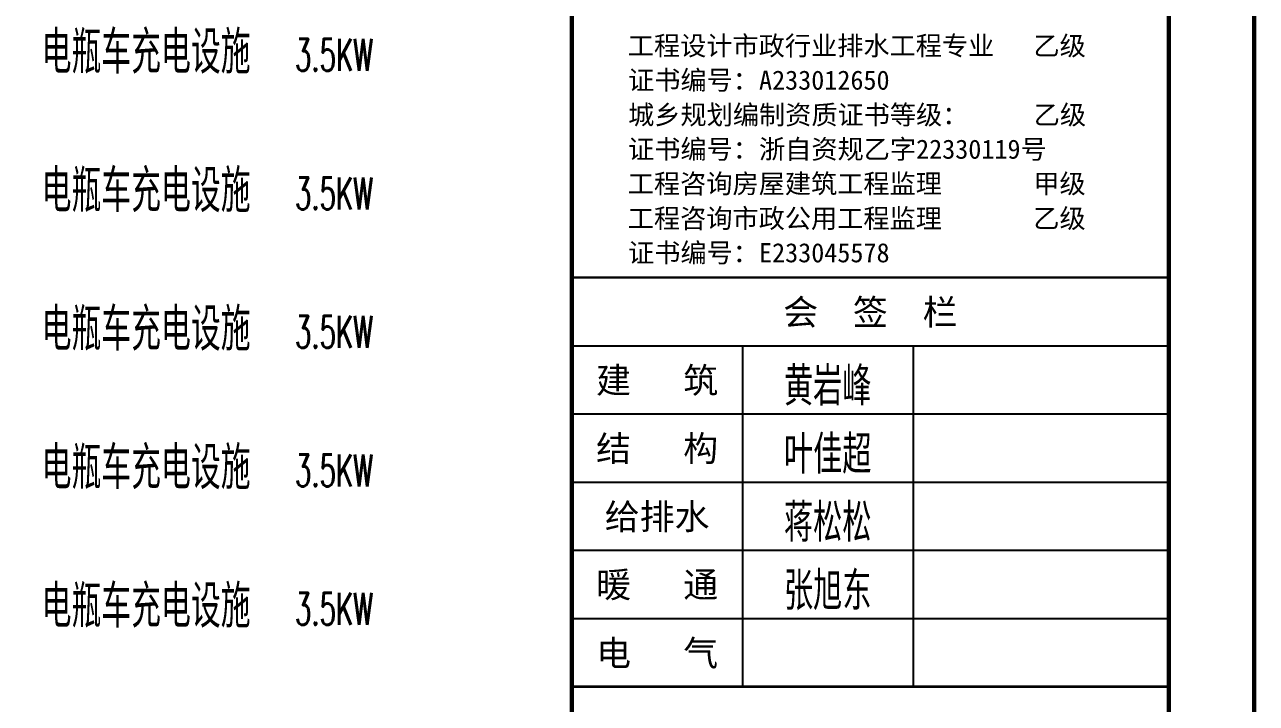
# Model space of a CAD drawing. Extents: x 40587477144 to 40590102100, y 3379967887 to 3381819730.
# Drawn here: x 40588392400 to 40588406840, y 3380953237 to 3380961199 of the extents above; entities that cross this region are included whole.
import ezdxf
from ezdxf.enums import TextEntityAlignment as Align

# ---------------------------------------------------------------- set-up
doc = ezdxf.new("R2010")
doc.units = 0
doc.header["$LTSCALE"] = 1000
doc.header["$MEASUREMENT"] = 0
doc.layers.get('Defpoints').update_dxf_attribs({"color": 210})
for name, color, linetype in [('0-cxFrame', 155, 'Continuous'), ('qianming', 155, 'Continuous'), ('电气系统图', 7, 'Continuous')]:
    doc.layers.add(name, color=color, linetype=linetype)
doc.layers.add('0-cxText', color=131, linetype='Continuous', lineweight=25)
doc.styles.add('_TEL_DIM', font='SIMPLEX', dxfattribs={"width": 0.8, "height": 3.5, "bigfont": 'HZTXT'})
doc.styles.add('BZHZ', font='bzxw', dxfattribs={"width": 0.8, "bigfont": 'bzhz'})
doc.styles.add('cx_biaoti', font='')
doc.styles.add('cx_tuming', font='simhei.ttf')
doc.styles.add('cx_tuqian1', font='')
doc.styles.add('HZ1', font='romans.shx', dxfattribs={"width": 0.7, "bigfont": 'hztxt4.shx'})
doc.styles.add('黑体', font='simhei.ttf', dxfattribs={"height": 12})
doc.styles.get('cx_biaoti').set_extended_font_data('SimSun')
doc.styles.get('cx_tuqian1').set_extended_font_data('SimSun')

# ---------------------------------------------------------------- blocks, each defined once
blk = doc.blocks.new('zjcx_lan_huiqian(Dragon)')
for p, q in [((-7000, -800), (0, -800)), ((-5000, -800), (-5000, -4800)), ((-3000, -800), (-3000, -4800)), ((-7000, -1600), (0, -1600)), ((-7000, -2400), (0, -2400)), ((-7000, -3200), (0, -3200)), ((-7000, -4000), (0, -4000))]:
    blk.add_line(p, q)
at = {"const_width": 30}
blk.add_lwpolyline([(-7000, 0), (0, 0)], dxfattribs=at)
blk.add_lwpolyline([(-7000, 0), (0, 0), (0, -4800), (-7000, -4800)], close=True, dxfattribs=at)
at = {"style": 'cx_biaoti'}
for s, p in [('会  签  栏', (-3500, -400)), ('建   筑', (-6000, -1200)), ('结   构', (-6000, -2000)), ('给排水', (-6000, -2800)), ('暖   通', (-6000, -3600)), ('电   气', (-6000, -4400))]:
    blk.add_text(s, height=300, dxfattribs=at).set_placement(p, align=Align.MIDDLE)
blk = doc.blocks.new('T-汇签(Dragon)')
at = {"layer": '0-cxFrame'}
blk.add_blockref('zjcx_lan_huiqian(Dragon)', (0, 0), dxfattribs=at)
at = {"layer": 'qianming', "style": 'BZHZ', "width": 0.8}
for s, p in [('黄岩峰', (-4000, -1253)), ('叶佳超', (-4000, -2053)), ('蒋松松', (-4000, -2853)), ('张旭东', (-4000, -3653))]:
    blk.add_text(s, height=450, dxfattribs=at).set_placement(p, align=Align.MIDDLE)
blk = doc.blocks.new('zjcx_TT(Dragon)')
at = {"layer": '0-cxFrame', "const_width": 30}
blk.add_lwpolyline([(-7000, -10200), (0, -10200), (0, 0), (-7000, 0)], close=True, dxfattribs=at)
at = {"color": 7, "style": 'cx_biaoti'}
for s, p in [('工程设计市政行业排水工程专业   乙级', (-6344, -7594)), ('证书编号：A233012650', (-6340, -7997)), ('城乡规划编制资质证书等级：     乙级', (-6340, -8404)), ('证书编号：浙自资规乙字22330119号', (-6340, -8807)), ('工程咨询房屋建筑工程监理       甲级', (-6344, -9212)), ('工程咨询市政公用工程监理       乙级', (-6344, -9619)), ('证书编号：E233045578', (-6340, -10022))]:
    blk.add_text(s, height=225, dxfattribs=at).set_placement(p)
blk = doc.blocks.new('zjcx_T1(Dragon)')
at = {"layer": '0-cxFrame', "const_width": 50}
blk.add_lwpolyline([(-7000, 0), (0, 0), (0, 57400), (-7000, 57400)], close=True, dxfattribs=at)
at = {"layer": '0-cxFrame'}
for name, p in [('zjcx_TT(Dragon)', (0, 57400)), ('T-汇签(Dragon)', (0, 47200))]:
    blk.add_blockref(name, p, dxfattribs=at)
blk = doc.blocks.new('TK22.A1 L(Dragon)')
at = {"layer": '0-cxFrame', "color": 7, "const_width": 0.5}
blk.add_lwpolyline([(0, 0), (-841, 0), (-841, 594), (0, 594)], close=True, dxfattribs=at)
at = {"layer": '0-cxFrame', "const_width": 0.5}
for points in [[(-80, 10), (-821, 10), (-821, 584), (-80, 584)], [(-10, 10), (-80, 10), (-80, 584), (-10, 584)]]:
    blk.add_lwpolyline(points, close=True, dxfattribs=at)
at = {"layer": '0-cxFrame', "xscale": 0.01, "yscale": 0.01, "zscale": 0.01}
blk.add_blockref('zjcx_T1(Dragon)', (-10, 10), dxfattribs=at)
at = {"style": '黑体', "flags": 4}
blk.add_attdef('图幅', text='', height=3.3, dxfattribs=at).set_placement((-40, 3), align=Align.RIGHT)
at = {"layer": '0-cxText', "flags": 4}
for tag, height, style, p in [('建设单位', 3.5, 'cx_tuming', (-45, 240)), ('项目名称', 3.5, 'cx_tuming', (-45, 210)), ('子项名称', 3.5, 'cx_tuming', (-45, 180)), ('工程编号', 3.3, 'cx_tuqian1', (-35, 165)), ('图名1', 3.5, 'cx_tuming', (-45, 87)), ('图名2', 3.5, 'cx_tuming', (-45, 79)), ('图名3', 3.5, 'cx_tuming', (-45, 71)), ('出图日期', 3.3, 'cx_tuqian1', (-39, 60)), ('专业', 3.3, 'cx_tuqian1', (-55, 52)), ('图号', 3.3, 'cx_tuqian1', (-55, 44)), ('版次', 3.3, 'cx_tuqian1', (-20, 44))]:
    blk.add_attdef(tag, text='', height=height, dxfattribs=dict(at, style=style)).set_placement(p, align=Align.MIDDLE)
at = {"layer": 'Defpoints', "color": 6, "flags": 4}
for tag, height, style, p in [('tufu', 3.3, '黑体', (-12, 12)), ('dwfname', 4, 'cx_tuqian1', (-80, 3))]:
    blk.add_attdef(tag, text='', height=height, dxfattribs=dict(at, style=style)).set_placement(p, align=Align.RIGHT)

msp = doc.modelspace()

# ---------------------------------------------------------------- block references
at = {"layer": '0-cxFrame', "xscale": 100, "yscale": 100, "zscale": 100}
msp.add_blockref('TK22.A1 L(Dragon)', (40588406814.652184, 3380910032.495324), dxfattribs=at)

# ---------------------------------------------------------------- texts
at = {"layer": '电气系统图'}
for s, height, style, width, p in [('电瓶车充电设施', 499.9077918, 'HZ1', 0.7, (40588392599.247337, 3380960624.343672)), ('3.5KW', 374.9308439, '_TEL_DIM', 0.6, (40588395568.583603, 3380960655.587909)), ('电瓶车充电设施', 499.9077918, 'HZ1', 0.7, (40588392599.246437, 3380958999.643349)), ('3.5KW', 374.9308439, '_TEL_DIM', 0.6, (40588395568.582687, 3380959030.887586)), ('电瓶车充电设施', 499.9077918, 'HZ1', 0.7, (40588392599.245529, 3380957374.943026)), ('3.5KW', 374.9308439, '_TEL_DIM', 0.6, (40588395568.581779, 3380957406.187263)), ('电瓶车充电设施', 499.9077918, 'HZ1', 0.7, (40588392599.244621, 3380955750.242702)), ('3.5KW', 374.9308439, '_TEL_DIM', 0.6, (40588395568.580872, 3380955781.486939)), ('电瓶车充电设施', 499.9077918, 'HZ1', 0.7, (40588392599.243713, 3380954125.542378)), ('3.5KW', 374.9308439, '_TEL_DIM', 0.6, (40588395568.579964, 3380954156.786615))]:
    msp.add_text(s, height=height, dxfattribs=dict(at, style=style, width=width)).set_placement(p)

doc.saveas('drawing.dxf')
